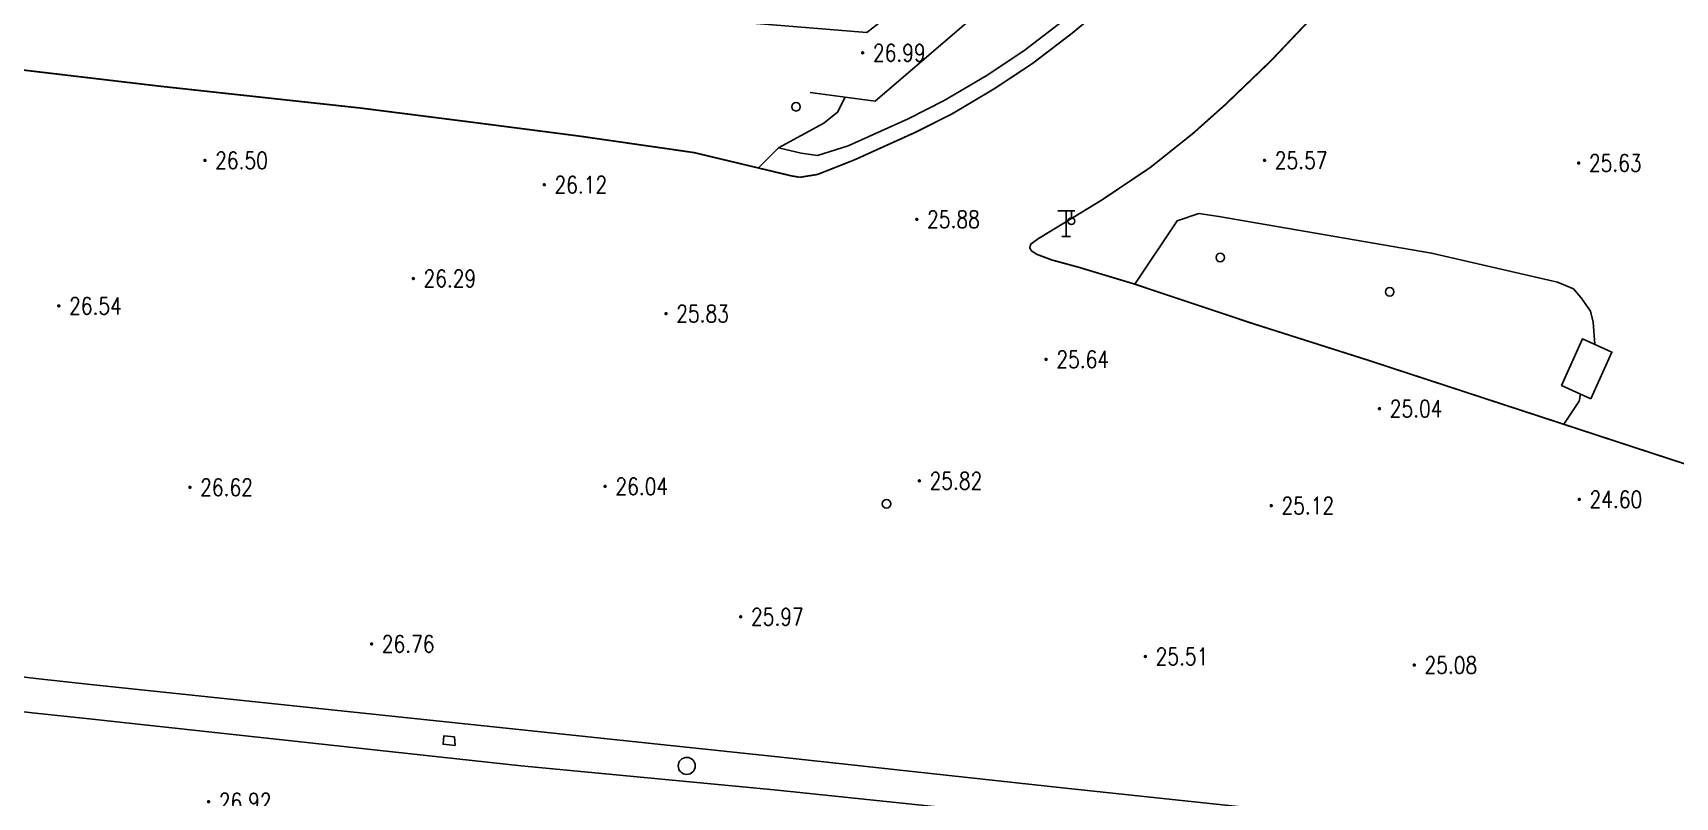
# Model space of a CAD drawing. Extents: x 404846 to 408477, y 3390929 to 3392894.
# Drawn here: x 406260.6 to 406356.7, y 3392216.5 to 3392261.2 of the extents above; entities that cross this region are included whole.
import ezdxf
from ezdxf.enums import TextEntityAlignment as Align

# ---------------------------------------------------------------- set-up
doc = ezdxf.new("R2010")
doc.units = 0
doc.header["$LTSCALE"] = 0.5
doc.header["$PDSIZE"] = 0.2
doc.layers.get('0').update_dxf_attribs({"linetype": 'CONTINUOUS'})
for name, color, linetype in [('DLSS', 4, 'CONTINUOUS'), ('DMTZ', 3, 'CONTINUOUS'), ('FZTZ', 7, 'CONTINUOUS'), ('GCD', 1, 'CONTINUOUS'), ('GXYZ', 2, 'CONTINUOUS'), ('JMD', 6, 'CONTINUOUS'), ('ZBTZ', 3, 'CONTINUOUS')]:
    doc.layers.add(name, color=color, linetype=linetype)
doc.styles.add('HZ', font='rs.shx', dxfattribs={"width": 0.8, "bigfont": 'hztxt.shx'})
doc.linetypes.add('10422', pattern='A,0.75,[150,AAA.SHX,S=0.5,R=0,X=0,Y=0.5],1.5,[177,AAA.SHX,S=1,R=0,X=0,Y=0.4],0.75', length=3)
doc.linetypes.add('1161', pattern='A,0,[149,AAA.SHX,S=0.15,R=0,X=0,Y=0],-1.6', length=1.6)

# ---------------------------------------------------------------- blocks, each defined once
blk = doc.blocks.new('gc063')
for p, q in [((-1, 3), (1, 3)), ((0, 0), (0, 3)), ((0.6, 3), (0.6, 2.2)), ((-0.5, 0), (0.5, 0))]:
    blk.add_line(p, q)
blk.add_circle((0.6, 1.8), 0.4)
blk.add_point((0.6, 3))
blk.add_point((0.6, 3))
blk = doc.blocks.new('GC200')
at = {"linetype": 'Continuous', "const_width": 0.2, "flags": 128}
blk.add_lwpolyline([(-0.1, 0, 1), (0.1, 0, 1)], format="xyb", close=True, dxfattribs=at)
blk = doc.blocks.new('gc170')
at = {"linetype": 'Continuous'}
blk.add_circle((0, 0), 0.5, dxfattribs=at)
blk = doc.blocks.new('gc188')
blk.add_circle((0, 0), 1)

msp = doc.modelspace()

# ---------------------------------------------------------------- linework, layer by layer
at = {"layer": 'DLSS', "linetype": 'Continuous', "const_width": 0.1, "flags": 128}
for points, elevation in [([(406323.172, 3392251.45), (406326.032, 3392253.368), (406328.534, 3392255.363), (406330.417, 3392257.044), (406333.091, 3392259.609), (406335.501, 3392262.149), (406338.38, 3392265.568), (406340.525, 3392268.391), (406342.452, 3392271.372), (406344.453, 3392274.954), (406346.442, 3392279.257), (406348.975, 3392285.531), (406350.674, 3392290.26), (406351.31, 3392292.215), (406351.467, 3392292.434), (406351.587, 3392292.462), (406351.707, 3392292.491), (406352.021, 3392292.438), (406352.255, 3392292.251), (406352.415, 3392291.572), (406353.024, 3392287.897), (406354.391, 3392278.934), (406355.785, 3392271.973), (406356.895, 3392267.599)], 25.378), ([(406323.548, 3392262.956), (406321.462, 3392261.232), (406319.149, 3392259.463), (406316.9, 3392257.975), (406314.411, 3392256.494), (406312.244, 3392255.408), (406308.702, 3392253.808), (406306.564, 3392252.963), (406305.523, 3392252.793)], 24.731), ([(406305.523, 3392252.793), (406305.012, 3392252.883), (406299.324, 3392254.242), (406292.63, 3392255.205), (406286.451, 3392256.004), (406279.823, 3392256.847), (406268.128, 3392258.12), (406258.972, 3392259.202)], 26.233), ([(406355.172, 3392236.721), (406338.773, 3392242.091), (406331.903, 3392244.275), (406325.134, 3392246.538), (406321.827, 3392247.534), (406320.254, 3392247.961), (406319.401, 3392248.283), (406319.085, 3392248.484), (406318.976, 3392248.667), (406319.043, 3392248.888), (406319.469, 3392249.196), (406323.172, 3392251.45)], 25.482), ([(406355.172, 3392236.721), (406364.41, 3392233.707), (406389.087, 3392225.379), (406389.195, 3392225.519), (406389.209, 3392225.742)], 24.098)]:
    msp.add_lwpolyline(points, dxfattribs=dict(at, elevation=elevation))
at = {"layer": 'DMTZ', "linetype": '10422', "elevation": 26.968, "flags": 128}
msp.add_lwpolyline([(406302.739, 3392261.815), (406309.444, 3392261.275), (406313.732, 3392264.627), (406316.097, 3392262.538), (406309.94, 3392257.251), (406306.126, 3392257.758)], dxfattribs=at)
at = {"layer": 'FZTZ', "linetype": 'Continuous', "elevation": 28.316, "flags": 128}
msp.add_lwpolyline([(406285.319, 3392220.047), (406284.694, 3392220.11), (406284.644, 3392219.61), (406285.346, 3392219.539), (406285.319, 3392220.047)], close=True, dxfattribs=at)
at = {"layer": 'JMD', "linetype": 'Continuous', "elevation": 27.614, "flags": 128}
msp.add_lwpolyline([(406351.814, 3392239.834), (406353.05, 3392242.569), (406351.336, 3392243.344), (406350.099, 3392240.609), (406351.814, 3392239.834)], close=True, dxfattribs=at)
at = {"layer": 'ZBTZ', "linetype": '1161', "flags": 128}
for points, elevation in [([(406278.288, 3392355.7), (406283.213, 3392356.088), (406285.498, 3392356.139), (406287.856, 3392356.107), (406291.501, 3392355.784), (406293.701, 3392355.497), (406296.081, 3392354.995), (406298.988, 3392354.255), (406302.805, 3392353.067), (406307.431, 3392351.258), (406310.522, 3392349.885), (406313.494, 3392348.464), (406316.385, 3392346.924), (406318.484, 3392345.669), (406321.371, 3392343.572), (406324.547, 3392340.963), (406326.859, 3392338.731), (406328.705, 3392336.832), (406331.065, 3392333.797), (406333.058, 3392330.986), (406335.268, 3392327.316), (406337.08, 3392323.569), (406338.546, 3392319.782), (406339.814, 3392315.66), (406340.461, 3392312.772), (406341.114, 3392308.073), (406341.406, 3392304.302), (406341.375, 3392301.001), (406341.014, 3392296.62), (406340.444, 3392293.104), (406339.512, 3392289.447), (406338.403, 3392285.854), (406336.598, 3392281.519), (406335.443, 3392279.11), (406334.288, 3392276.931), (406333.081, 3392275.025), (406331.311, 3392272.514), (406329.221, 3392269.922), (406326.735, 3392267.158), (406322.956, 3392263.63), (406320.904, 3392261.934), (406318.629, 3392260.194), (406316.423, 3392258.735), (406313.98, 3392257.281), (406311.859, 3392256.217), (406308.353, 3392254.634), (406306.567, 3392254.061), (406305.608, 3392254.211), (406304.268, 3392254.51)], 24.204), ([(406308.173, 3392257.486), (406307.731, 3392256.601), (406306.925, 3392255.956), (406304.268, 3392254.51)], 25.944), ([(406304.268, 3392254.51), (406303.1, 3392253.34)], 25.893), ([(406325.134, 3392246.538), (406327.606, 3392250.244), (406328.881, 3392250.667), (406330.05, 3392250.503), (406342.492, 3392248.36), (406349.868, 3392246.657)], 25.543), ([(406349.868, 3392246.657), (406350.796, 3392246.273), (406351.257, 3392245.739), (406351.799, 3392244.957), (406351.948, 3392244.309), (406352.051, 3392243.02)], 25.123), ([(406351.213, 3392240.105), (406351.135, 3392239.693), (406350.232, 3392238.338)], 24.91), ([(406348.069, 3392212.286), (406320.873, 3392215.186), (406304.03, 3392216.938), (406289.224, 3392218.348), (406263.76, 3392221.12), (406260.59, 3392221.46), (406253.042, 3392222.36), (406242.601, 3392223.615), (406230.256, 3392225.186), (406220.948, 3392226.421), (406210.129, 3392227.934), (406174.113, 3392233.11), (406173.838, 3392233.223), (406173.649, 3392233.513), (406173.586, 3392234.36), (406173.707, 3392234.748), (406173.952, 3392235.024), (406174.389, 3392235.034), (406210.348, 3392229.865), (406221.213, 3392228.411), (406230.515, 3392227.176), (406242.847, 3392225.608), (406253.28, 3392224.353), (406260.816, 3392223.455), (406264.002, 3392223.114), (406289.445, 3392220.439), (406304.235, 3392218.872), (406321.066, 3392217.046), (406348.268, 3392214.146)], 27.35)]:
    msp.add_lwpolyline(points, dxfattribs=dict(at, elevation=elevation))

# ---------------------------------------------------------------- block references
at = {"layer": 'DLSS', "linetype": 'Continuous', "xscale": 0.5, "yscale": 0.5}
msp.add_blockref('gc063', (406321.113, 3392249.328, 26.069), dxfattribs=at)
at = {"layer": 'GCD', "linetype": 'Continuous'}
ref = msp.add_blockref('GC200', (406309.202, 3392260.08, 26.988), dxfattribs=dict(at, xscale=0.5, yscale=0.5, zscale=0.5))
ref.add_attrib('height', '26.99', dxfattribs={"linetype": 'Continuous', "height": 1, "style": 'HZ', "width": 0.8}).set_placement((406309.802, 3392260.08, 26.988), align=Align.MIDDLE_LEFT)
ref = msp.add_blockref('GC200', (406270.707, 3392253.782, 26.495), dxfattribs=dict(at, xscale=0.5, yscale=0.5, zscale=0.5))
ref.add_attrib('height', '26.50', dxfattribs={"linetype": 'Continuous', "height": 1, "style": 'HZ', "width": 0.8}).set_placement((406271.307, 3392253.782, 26.495), align=Align.MIDDLE_LEFT)
ref = msp.add_blockref('GC200', (406332.719, 3392253.786, 25.573), dxfattribs=dict(at, xscale=0.5, yscale=0.5, zscale=0.5))
ref.add_attrib('height', '25.57', dxfattribs={"linetype": 'Continuous', "height": 1, "style": 'HZ', "width": 0.8}).set_placement((406333.319, 3392253.786, 25.573), align=Align.MIDDLE_LEFT)
ref = msp.add_blockref('GC200', (406351.104, 3392253.628, 25.633), dxfattribs=dict(at, xscale=0.5, yscale=0.5, zscale=0.5))
ref.add_attrib('height', '25.63', dxfattribs={"linetype": 'Continuous', "height": 1, "style": 'HZ', "width": 0.8}).set_placement((406351.704, 3392253.628, 25.633), align=Align.MIDDLE_LEFT)
ref = msp.add_blockref('GC200', (406290.564, 3392252.358, 26.12), dxfattribs=dict(at, xscale=0.5, yscale=0.5, zscale=0.5))
ref.add_attrib('height', '26.12', dxfattribs={"linetype": 'Continuous', "height": 1, "style": 'HZ', "width": 0.8}).set_placement((406291.164, 3392252.358, 26.12), align=Align.MIDDLE_LEFT)
ref = msp.add_blockref('GC200', (406312.369, 3392250.336, 25.876), dxfattribs=dict(at, xscale=0.5, yscale=0.5, zscale=0.5))
ref.add_attrib('height', '25.88', dxfattribs={"linetype": 'Continuous', "height": 1, "style": 'HZ', "width": 0.8}).set_placement((406312.969, 3392250.336, 25.876), align=Align.MIDDLE_LEFT)
ref = msp.add_blockref('GC200', (406282.901, 3392246.87, 26.293), dxfattribs=dict(at, xscale=0.5, yscale=0.5, zscale=0.5))
ref.add_attrib('height', '26.29', dxfattribs={"linetype": 'Continuous', "height": 1, "style": 'HZ', "width": 0.8}).set_placement((406283.501, 3392246.87, 26.293), align=Align.MIDDLE_LEFT)
ref = msp.add_blockref('GC200', (406262.158, 3392245.269, 26.535), dxfattribs=dict(at, xscale=0.5, yscale=0.5, zscale=0.5))
ref.add_attrib('height', '26.54', dxfattribs={"linetype": 'Continuous', "height": 1, "style": 'HZ', "width": 0.8}).set_placement((406262.758, 3392245.269, 26.535), align=Align.MIDDLE_LEFT)
ref = msp.add_blockref('GC200', (406297.692, 3392244.814, 25.832), dxfattribs=dict(at, xscale=0.5, yscale=0.5, zscale=0.5))
ref.add_attrib('height', '25.83', dxfattribs={"linetype": 'Continuous', "height": 1, "style": 'HZ', "width": 0.8}).set_placement((406298.292, 3392244.814, 25.832), align=Align.MIDDLE_LEFT)
ref = msp.add_blockref('GC200', (406319.935, 3392242.137, 25.635), dxfattribs=dict(at, xscale=0.5, yscale=0.5, zscale=0.5))
ref.add_attrib('height', '25.64', dxfattribs={"linetype": 'Continuous', "height": 1, "style": 'HZ', "width": 0.8}).set_placement((406320.535, 3392242.137, 25.635), align=Align.MIDDLE_LEFT)
ref = msp.add_blockref('GC200', (406339.444, 3392239.251, 25.043), dxfattribs=dict(at, xscale=0.5, yscale=0.5, zscale=0.5))
ref.add_attrib('height', '25.04', dxfattribs={"linetype": 'Continuous', "height": 1, "style": 'HZ', "width": 0.8}).set_placement((406340.044, 3392239.251, 25.043), align=Align.MIDDLE_LEFT)
ref = msp.add_blockref('GC200', (406269.832, 3392234.65, 26.616), dxfattribs=dict(at, xscale=0.5, yscale=0.5, zscale=0.5))
ref.add_attrib('height', '26.62', dxfattribs={"linetype": 'Continuous', "height": 1, "style": 'HZ', "width": 0.8}).set_placement((406270.432, 3392234.65, 26.616), align=Align.MIDDLE_LEFT)
ref = msp.add_blockref('GC200', (406294.129, 3392234.703, 26.037), dxfattribs=dict(at, xscale=0.5, yscale=0.5, zscale=0.5))
ref.add_attrib('height', '26.04', dxfattribs={"linetype": 'Continuous', "height": 1, "style": 'HZ', "width": 0.8}).set_placement((406294.729, 3392234.703, 26.037), align=Align.MIDDLE_LEFT)
ref = msp.add_blockref('GC200', (406312.517, 3392235.031, 25.816), dxfattribs=dict(at, xscale=0.5, yscale=0.5, zscale=0.5))
ref.add_attrib('height', '25.82', dxfattribs={"linetype": 'Continuous', "height": 1, "style": 'HZ', "width": 0.8}).set_placement((406313.117, 3392235.031, 25.816), align=Align.MIDDLE_LEFT)
ref = msp.add_blockref('GC200', (406333.11, 3392233.575, 25.115), dxfattribs=dict(at, xscale=0.5, yscale=0.5, zscale=0.5))
ref.add_attrib('height', '25.12', dxfattribs={"linetype": 'Continuous', "height": 1, "style": 'HZ', "width": 0.8}).set_placement((406333.71, 3392233.575, 25.115), align=Align.MIDDLE_LEFT)
ref = msp.add_blockref('GC200', (406351.138, 3392233.942, 24.601), dxfattribs=dict(at, xscale=0.5, yscale=0.5, zscale=0.5))
ref.add_attrib('height', '24.60', dxfattribs={"linetype": 'Continuous', "height": 1, "style": 'HZ', "width": 0.8}).set_placement((406351.738, 3392233.942, 24.601), align=Align.MIDDLE_LEFT)
ref = msp.add_blockref('GC200', (406302.065, 3392227.071, 25.97), dxfattribs=dict(at, xscale=0.5, yscale=0.5, zscale=0.5))
ref.add_attrib('height', '25.97', dxfattribs={"linetype": 'Continuous', "height": 1, "style": 'HZ', "width": 0.8}).set_placement((406302.665, 3392227.071, 25.97), align=Align.MIDDLE_LEFT)
ref = msp.add_blockref('GC200', (406280.458, 3392225.483, 26.759), dxfattribs=dict(at, xscale=0.5, yscale=0.5, zscale=0.5))
ref.add_attrib('height', '26.76', dxfattribs={"linetype": 'Continuous', "height": 1, "style": 'HZ', "width": 0.8}).set_placement((406281.058, 3392225.483, 26.759), align=Align.MIDDLE_LEFT)
ref = msp.add_blockref('GC200', (406325.747, 3392224.748, 25.507), dxfattribs=dict(at, xscale=0.5, yscale=0.5, zscale=0.5))
ref.add_attrib('height', '25.51', dxfattribs={"linetype": 'Continuous', "height": 1, "style": 'HZ', "width": 0.8}).set_placement((406326.347, 3392224.748, 25.507), align=Align.MIDDLE_LEFT)
ref = msp.add_blockref('GC200', (406341.481, 3392224.246, 25.078), dxfattribs=dict(at, xscale=0.5, yscale=0.5, zscale=0.5))
ref.add_attrib('height', '25.08', dxfattribs={"linetype": 'Continuous', "height": 1, "style": 'HZ', "width": 0.8}).set_placement((406342.081, 3392224.246, 25.078), align=Align.MIDDLE_LEFT)
ref = msp.add_blockref('GC200', (406270.922, 3392216.248, 26.923), dxfattribs=dict(at, xscale=0.5, yscale=0.5, zscale=0.5))
ref.add_attrib('height', '26.92', dxfattribs={"linetype": 'Continuous', "height": 1, "style": 'HZ', "width": 0.8}).set_placement((406271.522, 3392216.248, 26.923), align=Align.MIDDLE_LEFT)
at = {"layer": 'GXYZ', "linetype": 'Continuous', "xscale": 0.5, "yscale": 0.5}
for name, p in [('gc170', (406305.3, 3392256.925, 28.512)), ('gc170', (406330.131, 3392248.104, 25.755)), ('gc170', (406340.043, 3392246.088, 25.625)), ('gc170', (406310.591, 3392233.685, 25.867)), ('gc188', (406298.905, 3392218.344, 26.563))]:
    msp.add_blockref(name, p, dxfattribs=at)

doc.saveas('drawing.dxf')
